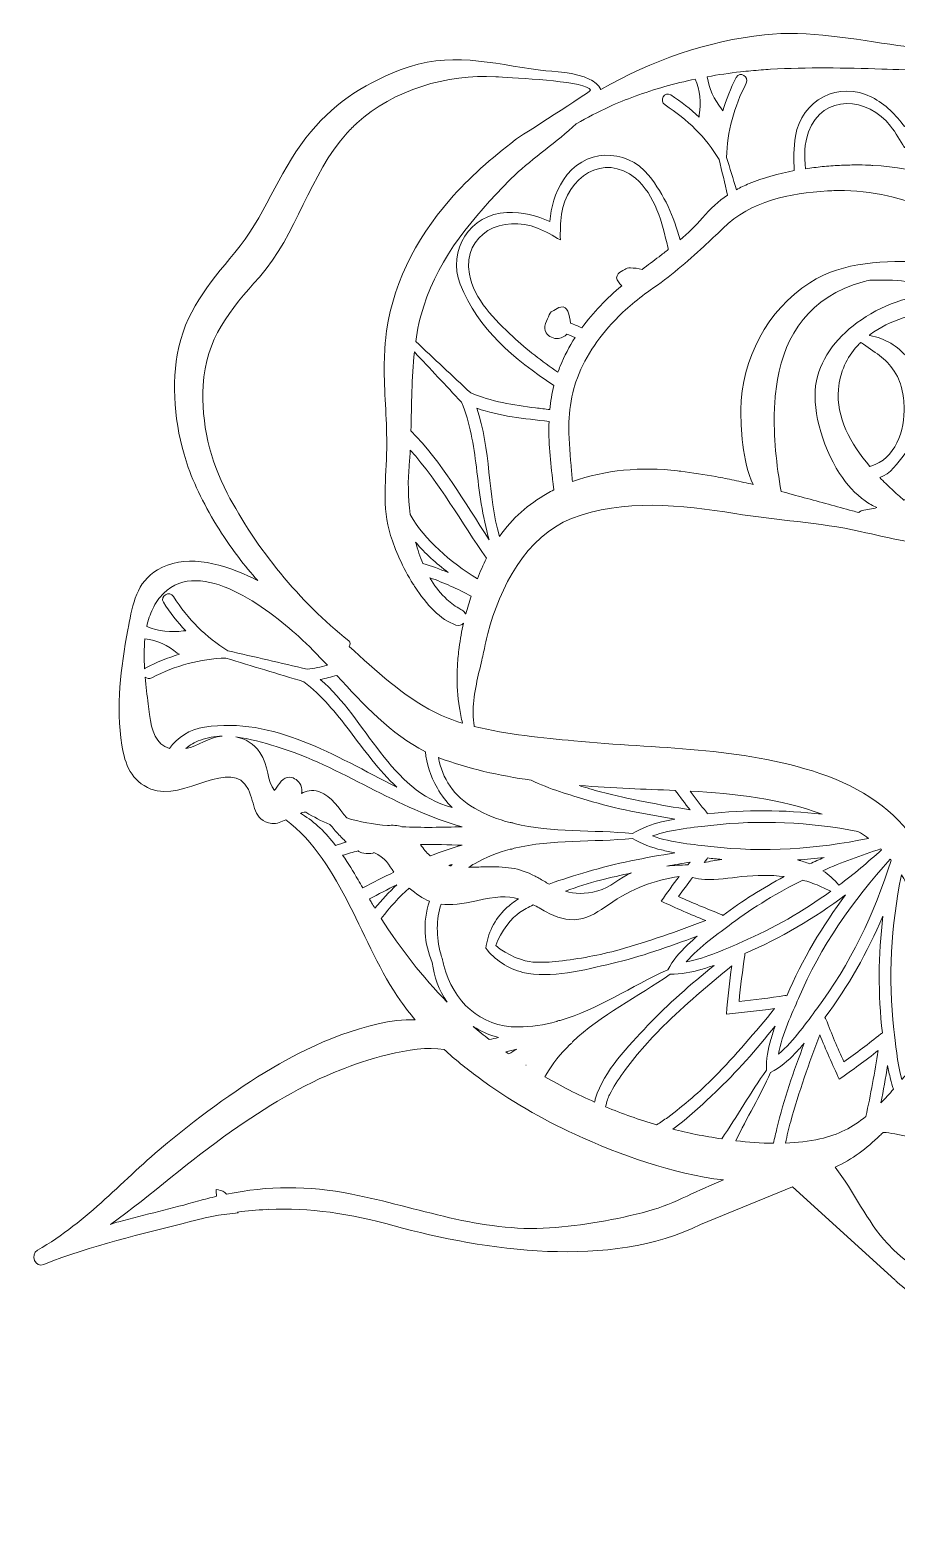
# Model space of a CAD drawing. Extents: x 28 to 2067, y -2033 to -35.
# Drawn here: x 448.2 to 629, y -356.1 to -43.2 of the extents above; entities that cross this region are included whole.
import ezdxf

# ---------------------------------------------------------------- set-up
doc = ezdxf.new("R2010")
doc.units = 0
doc.header["$MEASUREMENT"] = 0
doc.layers.add('Layer 1', color=7, linetype='Continuous', lineweight=0)

msp = doc.modelspace()

# ---------------------------------------------------------------- linework, layer by layer
at = {"layer": 'Layer 1'}
for points, knots in [([(451.05, -300.93), (461.11, -296.79), (471.37, -294.67), (481.86, -291.89), (483.78, -291.38), (485.67, -290.95), (487.53, -290.6), (487.53, -290.6), (491.61, -290.12), (491.61, -290.12), (491.58, -290.07), (491.55, -290.02), (491.51, -289.96), (493.54, -289.69), (495.53, -289.53), (497.51, -289.44), (497.51, -289.44), (497.88, -289.39), (497.88, -289.39), (497.88, -289.39), (497.93, -289.42), (497.93, -289.42), (506.56, -289.04), (514.97, -290.26), (524.18, -292.82), (543.03, -298.04), (569.33, -301.94), (588.16, -292.54), (588.16, -292.54), (607.34, -284.7), (607.34, -284.7), (607.34, -284.7), (628.69, -304.11), (628.69, -304.11), (628.69, -304.11), (628.69, -304.1), (628.69, -304.1), (628.86, -304.24), (629.02, -304.42), (629.19, -304.57), (630.64, -305.89), (632.19, -307.02), (633.79, -308.07), (639.6, -311.86), (646.32, -314.11), (652.83, -316.55), (666.52, -321.65), (674.1, -329.31), (683.81, -339.64), (687.54, -343.62), (691, -347.73), (694.51, -351.85), (695.63, -353.16), (697.51, -356.12), (699.74, -356.03), (705.22, -355.81), (703.72, -345.76), (701.99, -338.11), (701.14, -334.35), (700.22, -331.17), (700.04, -329.98), (698.35, -319.35), (697.59, -309.67), (693.19, -299.64), (692.41, -297.83), (691.55, -296.11), (690.62, -294.42), (699.55, -298.25), (711.09, -297.32), (721.69, -297.46), (732.95, -297.58), (744.84, -298.09), (755.59, -301.66), (759.5, -302.97), (773.77, -310.87), (777.88, -307.34), (782.93, -302.96), (774.56, -291.81), (768.8, -285.53), (767.04, -283.61), (765.52, -282.15), (764.71, -281.45), (757.31, -275.19), (748.59, -270.18), (740.32, -265.16), (734.23, -261.44), (727.53, -256.42), (720.56, -253.57), (723.21, -250.16), (725.55, -246.49), (727.38, -242.46), (730.08, -236.6), (732.33, -230.19), (733.56, -223.87), (734.63, -218.34), (734.03, -212.3), (735.28, -206.84), (735.45, -206.04), (735.68, -205.28), (735.94, -204.54), (738.86, -203.44), (741.72, -202.21), (744.26, -200.34), (748.45, -197.25), (750.49, -192.86), (753.38, -188.66), (758.01, -181.87), (763.86, -176.01), (770.17, -170.79), (770.51, -170.51), (770.84, -170.25), (771.18, -170), (776.26, -166.19), (782.54, -164.3), (787.26, -160.13), (796.78, -151.7), (785.63, -144.69), (781.35, -137.45), (778.03, -131.8), (777.94, -124.77), (774.1, -119.38), (771.19, -115.28), (766.73, -112.94), (762.4, -110.65), (755.88, -107.21), (748.92, -103.82), (743.63, -98.55), (739.79, -94.73), (737.52, -89.54), (733.24, -86.13), (725.05, -79.6), (719.25, -84.23), (712.68, -89.94), (712.25, -89.62), (711.85, -89.3), (711.5, -88.99), (707.29, -85.22), (707.35, -82.29), (705.4, -77.79), (703.01, -72.26), (699.26, -69.95), (694.59, -66.64), (693.94, -66.19), (693.34, -65.68), (692.82, -65.15), (687.71, -59.99), (687.72, -51.89), (680.22, -48.39), (672.5, -44.77), (656.46, -46.47), (648.34, -52.73), (643.09, -47.96), (636.03, -47.4), (629.36, -46.47), (620.33, -45.19), (610.6, -43.25), (601.48, -44.25), (589.59, -45.54), (577.89, -49.61), (567.35, -55.65), (566.82, -54.74), (566.01, -54.05), (565.02, -53.55), (562.06, -52.01), (557.53, -52), (554.72, -51.63), (544.38, -50.26), (535.67, -47.55), (525.44, -51.59), (517.25, -54.82), (511.19, -58.82), (505.78, -65.78), (499.9, -73.28), (497.1, -82.4), (490.96, -89.71), (485.33, -96.42), (480.49, -102.11), (478.92, -111.05), (477.61, -118.57), (478.65, -127.34), (481.22, -134.54), (482.82, -139.02), (485.24, -143.72), (488.19, -148.29), (490.41, -151.71), (492.94, -155.06), (495.71, -158.17), (495.07, -157.85), (494.45, -157.53), (493.81, -157.24), (487.29, -154.22), (480.26, -152.69), (474.8, -155.93), (470.38, -158.56), (469.67, -162.95), (468.74, -167.8), (468.69, -168), (468.66, -168.23), (468.61, -168.43), (467.12, -176.5), (466.04, -184.26), (467.37, -192.5), (467.99, -196.58), (469.36, -199.99), (473.44, -201.68), (480.25, -204.48), (490.29, -194.69), (493.78, -201.78), (495.24, -204.77), (494.6, -208.28), (498.68, -208.85), (499.76, -209), (500.66, -208.51), (501.56, -208.07), (513.49, -217.16), (517.19, -234.09), (525.55, -245.91), (526.48, -247.22), (527.5, -248.53), (528.59, -249.81), (518.64, -249.67), (506.61, -255.37), (500.28, -259.01), (492.07, -263.73), (484.19, -269.5), (476.88, -275.51), (467.64, -283.1), (460.32, -291.89), (449.77, -297.92), (448.18, -298.83), (449.27, -301.68), (451.05, -300.93)], [0, 0, 0, 0, 1, 1, 1, 2, 2, 2, 3, 3, 3, 4, 4, 4, 5, 5, 5, 6, 6, 6, 7, 7, 7, 8, 8, 8, 9, 9, 9, 10, 10, 10, 11, 11, 11, 12, 12, 12, 13, 13, 13, 14, 14, 14, 15, 15, 15, 16, 16, 16, 17, 17, 17, 18, 18, 18, 19, 19, 19, 20, 20, 20, 21, 21, 21, 22, 22, 22, 23, 23, 23, 24, 24, 24, 25, 25, 25, 26, 26, 26, 27, 27, 27, 28, 28, 28, 29, 29, 29, 30, 30, 30, 31, 31, 31, 32, 32, 32, 33, 33, 33, 34, 34, 34, 35, 35, 35, 36, 36, 36, 37, 37, 37, 38, 38, 38, 39, 39, 39, 40, 40, 40, 41, 41, 41, 42, 42, 42, 43, 43, 43, 44, 44, 44, 45, 45, 45, 46, 46, 46, 47, 47, 47, 48, 48, 48, 49, 49, 49, 50, 50, 50, 51, 51, 51, 52, 52, 52, 53, 53, 53, 54, 54, 54, 55, 55, 55, 56, 56, 56, 57, 57, 57, 58, 58, 58, 59, 59, 59, 60, 60, 60, 61, 61, 61, 62, 62, 62, 63, 63, 63, 64, 64, 64, 65, 65, 65, 66, 66, 66, 67, 67, 67, 68, 68, 68, 69, 69, 69, 70, 70, 70, 71, 71, 71, 72, 72, 72, 73, 73, 73, 74, 74, 74, 75, 75, 75, 76, 76, 76, 77, 77, 77, 77]), ([(489.36, -139.93), (485.71, -132.93), (483.91, -125.38), (484.33, -117.43), (484.84, -107.67), (489.97, -101.7), (496.06, -94.81), (503.93, -85.9), (506.49, -73.43), (514.42, -64.7), (515.05, -64.01), (515.69, -63.36), (516.39, -62.72), (524.04, -55.68), (535.25, -52.44), (545.42, -53), (547.87, -53.16), (560.82, -53.72), (564.31, -55.15), (564.81, -55.33), (565.1, -55.56), (565.16, -55.81), (565.16, -56.2), (550.3, -65.52), (549.44, -66.2), (544.58, -69.96), (539.84, -74.06), (535.81, -78.69), (528.58, -86.97), (523.45, -97.09), (522.37, -108.13), (522.31, -108.69), (522.28, -109.27), (522.25, -109.85), (522.16, -111.32), (522.11, -112.79), (522.12, -114.26), (522.17, -119.71), (522.73, -125.18), (522.64, -130.63), (522.55, -136.72), (521.55, -142.85), (523.45, -148.77), (524.33, -151.61), (526.01, -155.46), (528.18, -158.94), (528.31, -159.14), (528.43, -159.32), (528.55, -159.52), (530.91, -163.16), (533.86, -166.34), (537.09, -167.45), (537.74, -167.67), (538.29, -167.45), (538.69, -167.03), (538.29, -168.7), (537.99, -170.42), (537.76, -172.13), (537.59, -173.36), (537.49, -174.58), (537.41, -175.81), (537.38, -176.37), (537.35, -176.95), (537.33, -177.52), (537.27, -179.95), (537.44, -182.36), (537.82, -184.69), (537.99, -185.78), (538.2, -186.88), (538.49, -187.94), (536.43, -187.3), (534.46, -186.56), (532.67, -185.66), (526.02, -182.25), (520.4, -176.97), (514.77, -171.91), (515.08, -171.58), (515.17, -171.08), (514.71, -170.71), (504.51, -162.7), (495.33, -151.41), (489.36, -139.93)], [0, 0, 0, 0, 1, 1, 1, 2, 2, 2, 3, 3, 3, 4, 4, 4, 5, 5, 5, 6, 6, 6, 7, 7, 7, 8, 8, 8, 9, 9, 9, 10, 10, 10, 11, 11, 11, 12, 12, 12, 13, 13, 13, 14, 14, 14, 15, 15, 15, 16, 16, 16, 17, 17, 17, 18, 18, 18, 19, 19, 19, 20, 20, 20, 21, 21, 21, 22, 22, 22, 23, 23, 23, 24, 24, 24, 25, 25, 25, 26, 26, 26, 27, 27, 27, 27]), ([(596.52, -51.98), (597.95, -51.83), (599.38, -51.69), (600.81, -51.59), (601.47, -51.54), (602.12, -51.48), (602.78, -51.44), (610.36, -51.01), (618.43, -51.15), (625.96, -51.41), (631.92, -51.6), (640.68, -51.48), (645.13, -56.09), (645.09, -56.15), (645.05, -56.2), (645.01, -56.25), (642.61, -55.72), (639.99, -55.98), (637.52, -57.27), (634.58, -58.8), (632.45, -60.95), (630.71, -63.41), (628.96, -60.95), (626.83, -58.8), (623.89, -57.27), (617.09, -53.72), (609.12, -57.89), (607.98, -65.4), (607.61, -67.85), (607.54, -70.25), (607.71, -72.61), (604.41, -73.24), (601.2, -74.12), (598.27, -75.31), (597.32, -75.69), (596.46, -76.12), (595.63, -76.58), (594.95, -74.33), (594.27, -72.09), (593.59, -69.85), (593.72, -64.48), (595.15, -59.29), (597.69, -54.36), (598.4, -52.98), (596.32, -51.76), (595.6, -53.14), (594.44, -55.4), (593.5, -57.75), (592.77, -60.14), (592.73, -59.98), (592.65, -59.83), (592.53, -59.69), (590.98, -57.8), (589.88, -55.44), (589.55, -53.01), (591.85, -52.59), (594.17, -52.24), (596.52, -51.98)], [0, 0, 0, 0, 1, 1, 1, 2, 2, 2, 3, 3, 3, 4, 4, 4, 5, 5, 5, 6, 6, 6, 7, 7, 7, 8, 8, 8, 9, 9, 9, 10, 10, 10, 11, 11, 11, 12, 12, 12, 13, 13, 13, 14, 14, 14, 15, 15, 15, 16, 16, 16, 17, 17, 17, 18, 18, 18, 19, 19, 19, 19]), ([(569.09, -59.26), (570.85, -58.47), (572.65, -57.75), (574.48, -57.08), (578.54, -55.58), (582.74, -54.4), (587.05, -53.5), (588.04, -55.8), (588.29, -58.47), (587.88, -60.94), (587.84, -61.12), (587.85, -61.29), (587.89, -61.45), (586.07, -59.74), (584.08, -58.18), (581.94, -56.8), (580.63, -55.96), (579.44, -58.06), (580.75, -58.9), (585.41, -61.9), (589.24, -65.68), (592.04, -70.26), (592.62, -72.75), (593.2, -75.23), (593.78, -77.72), (591.9, -79), (590.25, -80.53), (588.59, -82.45), (587.11, -84.15), (585.52, -85.65), (583.87, -87.06), (582.61, -82.24), (580.62, -77.69), (577.35, -73.61), (572.61, -67.67), (563.62, -68.04), (559.51, -74.52), (557.73, -77.31), (556.95, -80.24), (556.67, -83.23), (556.67, -83.23), (556.67, -83.23), (556.67, -83.23), (553.94, -81.98), (551.01, -81.19), (547.71, -81.33), (540.04, -81.66), (535.22, -89.26), (537.99, -96.33), (541.68, -105.74), (549.22, -111.92), (557.55, -117.48), (557.13, -119.14), (556.86, -120.81), (556.69, -122.49), (555.7, -122.36), (554.7, -122.24), (553.72, -122.12), (549.13, -121.56), (544.41, -120.78), (540.17, -119.01), (536.34, -115.43), (532.51, -111.84), (528.69, -108.25), (529.05, -105.75), (529.58, -103.28), (530.36, -100.87), (533.76, -90.41), (540.7, -82.31), (548.29, -74.61), (548.64, -74.24), (549.01, -73.89), (549.39, -73.54), (553.18, -69.98), (558.16, -66.6), (562.22, -62.82), (564.48, -61.53), (566.76, -60.34), (569.09, -59.26)], [0, 0, 0, 0, 1, 1, 1, 2, 2, 2, 3, 3, 3, 4, 4, 4, 5, 5, 5, 6, 6, 6, 7, 7, 7, 8, 8, 8, 9, 9, 9, 10, 10, 10, 11, 11, 11, 12, 12, 12, 13, 13, 13, 14, 14, 14, 15, 15, 15, 16, 16, 16, 17, 17, 17, 18, 18, 18, 19, 19, 19, 20, 20, 20, 21, 21, 21, 22, 22, 22, 23, 23, 23, 24, 24, 24, 25, 25, 25, 26, 26, 26, 26]), ([(647.55, -66.23), (648.87, -67.51), (650.2, -68.71), (651.52, -69.88), (651.43, -73.31), (650.44, -76.83), (649.5, -79.95), (642.13, -74.94), (633.37, -71.98), (624.12, -71.52), (623.82, -71.5), (623.51, -71.45), (623.21, -71.45), (622.34, -71.42), (621.44, -71.41), (620.56, -71.42), (619.43, -71.42), (618.31, -71.45), (617.16, -71.5), (615.96, -71.56), (614.76, -71.65), (613.56, -71.77), (612.4, -71.89), (611.24, -72.04), (610.08, -72.21), (609.74, -69.58), (609.79, -66.95), (610.69, -64.53), (613.68, -56.44), (623.08, -57.2), (627.81, -63.31), (628.91, -64.74), (629.85, -66.27), (630.71, -67.84), (631.56, -66.27), (632.5, -64.74), (633.61, -63.31), (636.23, -59.93), (640.28, -58.19), (643.88, -58.69), (643.17, -61.69), (645.15, -63.89), (647.55, -66.23)], [0, 0, 0, 0, 1, 1, 1, 2, 2, 2, 3, 3, 3, 4, 4, 4, 5, 5, 5, 6, 6, 6, 7, 7, 7, 8, 8, 8, 9, 9, 9, 10, 10, 10, 11, 11, 11, 12, 12, 12, 13, 13, 13, 14, 14, 14, 14]), ([(559.14, -81.71), (560.18, -74.05), (567.94, -68.69), (574.58, -74.21), (578.67, -77.61), (580.17, -83.62), (581.32, -88.56), (581.36, -88.73), (581.39, -88.9), (581.42, -89.06), (580.78, -89.57), (580.14, -90.06), (579.49, -90.56), (578.32, -91.44), (577.14, -92.33), (575.94, -93.23), (575.16, -92.98), (574.21, -92.97), (573.55, -92.87), (573.04, -92.8), (572.61, -92.96), (572.35, -93.27), (571.81, -93.46), (571.32, -93.75), (570.98, -94.13), (570.5, -94.65), (570.55, -95.32), (570.99, -95.84), (571.21, -96.11), (571.45, -96.37), (571.7, -96.62), (568.59, -99.27), (565.73, -102.17), (563.34, -105.43), (562.58, -105.06), (561.8, -104.72), (560.99, -104.42), (560.97, -103.57), (560.72, -102.73), (560.43, -101.94), (560.2, -101.3), (559.65, -100.92), (558.96, -101.07), (558.45, -101.18), (557.96, -101.46), (557.52, -101.83), (557.12, -101.9), (556.76, -102.19), (556.58, -102.67), (556.17, -103.71), (555.13, -105.33), (555.9, -106.43), (556.49, -107.28), (557.49, -107.75), (558.53, -107.62), (559.25, -107.54), (559.83, -107.21), (560.25, -106.72), (560.83, -106.94), (561.4, -107.19), (561.95, -107.45), (560.76, -109.31), (559.71, -111.29), (558.86, -113.41), (558.69, -113.83), (558.53, -114.26), (558.38, -114.68), (555.09, -112.41), (551.9, -109.99), (548.96, -107.24), (545.26, -103.77), (540.8, -99.48), (539.9, -94.23), (538.44, -85.72), (546.97, -81.68), (554.12, -84.61), (555.79, -85.3), (557.37, -86.15), (558.89, -87.08), (558.89, -87.08), (558.89, -87.08), (558.89, -87.08), (558.85, -85.29), (558.9, -83.5), (559.14, -81.71)], [0, 0, 0, 0, 1, 1, 1, 2, 2, 2, 3, 3, 3, 4, 4, 4, 5, 5, 5, 6, 6, 6, 7, 7, 7, 8, 8, 8, 9, 9, 9, 10, 10, 10, 11, 11, 11, 12, 12, 12, 13, 13, 13, 14, 14, 14, 15, 15, 15, 16, 16, 16, 17, 17, 17, 18, 18, 18, 19, 19, 19, 20, 20, 20, 21, 21, 21, 22, 22, 22, 23, 23, 23, 24, 24, 24, 25, 25, 25, 26, 26, 26, 27, 27, 27, 28, 28, 28, 28]), ([(654.02, -94.49), (650, -92.78), (645.56, -91.9), (641.35, -91.84), (640.32, -91.82), (639.27, -91.81), (638.2, -91.76), (637.15, -91.73), (636.09, -91.7), (635.02, -91.67), (626.68, -91.41), (618.03, -91.44), (610.95, -96.01), (601.99, -101.81), (596.72, -111.92), (596.57, -122.54), (596.52, -125.83), (596.86, -133.43), (599.14, -138.12), (597.82, -137.81), (596.49, -137.51), (595.15, -137.23), (593.89, -136.96), (592.62, -136.7), (591.36, -136.47), (588.92, -136.02), (586.47, -135.65), (584.01, -135.35), (583.79, -135.32), (583.58, -135.29), (583.37, -135.27), (575.82, -134.4), (568.18, -135.04), (561.42, -137.52), (561.33, -136.4), (561.23, -135.29), (561.13, -134.16), (560.87, -131.15), (560.59, -128.13), (560.67, -125.1), (560.75, -122.77), (561.05, -120.43), (561.71, -118.08), (561.75, -117.93), (561.77, -117.76), (561.83, -117.61), (563.27, -112.77), (566.11, -108.37), (569.58, -104.58), (572.01, -101.92), (574.77, -99.56), (577.6, -97.58), (581.8, -94.64), (585.32, -91.7), (588.83, -88.44), (590.14, -87.23), (591.45, -85.98), (592.81, -84.65), (598.68, -78.88), (606.69, -77.38), (614.68, -76.84), (615.85, -76.77), (617.03, -76.75), (618.18, -76.77), (632.13, -76.97), (644.93, -83.98), (654.02, -94.49)], [0, 0, 0, 0, 1, 1, 1, 2, 2, 2, 3, 3, 3, 4, 4, 4, 5, 5, 5, 6, 6, 6, 7, 7, 7, 8, 8, 8, 9, 9, 9, 10, 10, 10, 11, 11, 11, 12, 12, 12, 13, 13, 13, 14, 14, 14, 15, 15, 15, 16, 16, 16, 17, 17, 17, 18, 18, 18, 19, 19, 19, 20, 20, 20, 21, 21, 21, 22, 22, 22, 22]), ([(617.18, -135.83), (618.69, -138.13), (620.47, -140.11), (622.48, -141.53), (623.27, -142.09), (624.11, -142.58), (624.97, -142.94), (623.95, -143.16), (622.9, -143.38), (621.85, -143.57), (621.58, -143.63), (621.35, -143.78), (621.2, -143.98), (620.76, -143.86), (620.32, -143.74), (619.86, -143.61), (616.51, -142.7), (613.15, -141.77), (609.78, -140.86), (608.18, -140.43), (606.57, -139.99), (604.97, -139.56), (604.01, -134.1), (603.34, -128.12), (603.57, -122.35), (603.6, -121.62), (603.65, -120.9), (603.71, -120.18), (603.81, -118.84), (603.98, -117.51), (604.22, -116.2), (605.87, -106.91), (610.79, -98.96), (622.08, -95.81), (622.52, -95.68), (623.01, -95.58), (623.47, -95.49), (628.64, -95.39), (633.51, -95.33), (638.22, -98.06), (638.46, -98.2), (638.69, -98.37), (638.93, -98.52), (633.23, -98.16), (626.85, -100.2), (621.72, -103.71), (617.01, -106.94), (613.37, -111.42), (612.34, -116.49), (611.27, -121.69), (613.25, -129.81), (617.18, -135.83)], [0, 0, 0, 0, 1, 1, 1, 2, 2, 2, 3, 3, 3, 4, 4, 4, 5, 5, 5, 6, 6, 6, 7, 7, 7, 8, 8, 8, 9, 9, 9, 10, 10, 10, 11, 11, 11, 12, 12, 12, 13, 13, 13, 14, 14, 14, 15, 15, 15, 16, 16, 16, 17, 17, 17, 17]), ([(630.68, -131.89), (631.57, -130.75), (632.33, -129.53), (632.95, -128.24), (634.21, -125.65), (634.9, -122.8), (634.61, -119.85), (634.29, -116.58), (633.12, -113.78), (631.29, -111.58), (629.34, -109.24), (626.65, -107.62), (623.47, -106.99), (623.42, -106.97), (623.38, -106.96), (623.35, -106.96), (623.41, -106.89), (623.5, -106.85), (623.57, -106.79), (625.61, -105.31), (627.97, -104.17), (630.47, -103.33), (634.28, -102.04), (638.39, -101.41), (642.12, -101.29), (646.29, -106.15), (646.9, -113.15), (646.94, -119.54), (647, -128.31), (643.73, -133.89), (638.45, -137.55), (636.19, -139.12), (633.58, -140.36), (630.68, -141.33), (630.65, -141.35), (630.64, -141.36), (630.61, -141.36), (629.77, -140.65), (628.9, -139.88), (628.05, -139.09), (627.21, -138.32), (626.37, -137.51), (625.57, -136.66), (627.71, -135.97), (629.34, -133.6), (630.68, -131.89)], [0, 0, 0, 0, 1, 1, 1, 2, 2, 2, 3, 3, 3, 4, 4, 4, 5, 5, 5, 6, 6, 6, 7, 7, 7, 8, 8, 8, 9, 9, 9, 10, 10, 10, 11, 11, 11, 12, 12, 12, 13, 13, 13, 14, 14, 14, 15, 15, 15, 15]), ([(623.71, -134.27), (623.62, -134.28), (623.56, -134.31), (623.5, -134.36), (619.46, -129.61), (616.4, -124.02), (616.91, -118.28), (617.24, -114.54), (618.7, -111.58), (620.85, -109.21), (621.08, -108.97), (621.31, -108.71), (621.53, -108.48), (621.76, -108.6), (622.05, -108.75), (622.46, -109.03), (622.52, -109.07), (622.57, -109.09), (622.63, -109.15), (625.45, -111.16), (627.56, -112.31), (629.24, -115.59), (629.56, -116.23), (629.82, -116.93), (630.03, -117.67), (630.38, -118.91), (630.59, -120.28), (630.64, -121.68), (630.82, -126.96), (628.76, -132.8), (623.71, -134.27)], [0, 0, 0, 0, 1, 1, 1, 2, 2, 2, 3, 3, 3, 4, 4, 4, 5, 5, 5, 6, 6, 6, 7, 7, 7, 8, 8, 8, 9, 9, 9, 10, 10, 10, 10]), ([(544.03, -149.64), (538.83, -141.73), (534.1, -133.33), (527.71, -126.94), (527.86, -121.44), (527.81, -115.87), (528.41, -110.43), (531.69, -113.93), (534.97, -117.43), (538.25, -120.93), (540.02, -125.17), (540.8, -129.89), (541.36, -134.48), (541.98, -139.56), (542.58, -144.81), (544.03, -149.64)], [0, 0, 0, 0, 1, 1, 1, 2, 2, 2, 3, 3, 3, 4, 4, 4, 5, 5, 5, 5]), ([(561.2, -145.24), (572.04, -141.03), (584.16, -142.35), (595.3, -144.18), (604.01, -145.61), (612.86, -145.97), (621.5, -147.92), (627.67, -149.32), (633.58, -150.65), (639.38, -151.38), (648.89, -152.59), (658.18, -152.18), (668.09, -147.75), (676.49, -144.01), (685.68, -136.6), (688.17, -127.51), (689.44, -125.47), (689.98, -122.85), (690.16, -120.47), (690.19, -120.05), (690.22, -119.61), (690.24, -119.19), (690.27, -118.08), (690.19, -116.94), (690.08, -115.83), (691.85, -119), (693.19, -122.33), (693.84, -125.94), (694.24, -128.13), (694.38, -130.43), (694.21, -132.85), (694.12, -134.28), (694.04, -135.77), (693.97, -137.28), (693.81, -140.28), (693.69, -143.42), (693.52, -146.58), (693.37, -149.44), (693.17, -152.34), (692.87, -155.17), (692.41, -159.6), (691.68, -163.89), (690.46, -167.74), (686.98, -178.86), (674.46, -185.25), (664.49, -189.66), (652.94, -194.79), (639.25, -201.51), (634.79, -213.67), (634.69, -213.99), (634.55, -214.3), (634.44, -214.62), (634.06, -213.99), (633.65, -213.4), (633.24, -212.8), (628.67, -206.15), (622.02, -201.45), (613.08, -198.42), (596.29, -192.74), (579.11, -193.33), (561.68, -191.61), (555.39, -190.99), (547.75, -190.35), (540.93, -188.6), (540.9, -188.37), (540.85, -188.14), (540.83, -187.9), (540.73, -187.05), (540.64, -186.16), (540.67, -185.2), (540.73, -183.44), (541, -181.63), (541.35, -179.81), (541.69, -178.12), (542.1, -176.45), (542.49, -174.78), (542.75, -173.68), (543.01, -172.58), (543.22, -171.5), (543.38, -170.74), (543.56, -169.96), (543.76, -169.19), (546.18, -159.67), (551.83, -148.87), (561.2, -145.24)], [0, 0, 0, 0, 1, 1, 1, 2, 2, 2, 3, 3, 3, 4, 4, 4, 5, 5, 5, 6, 6, 6, 7, 7, 7, 8, 8, 8, 9, 9, 9, 10, 10, 10, 11, 11, 11, 12, 12, 12, 13, 13, 13, 14, 14, 14, 15, 15, 15, 16, 16, 16, 17, 17, 17, 18, 18, 18, 19, 19, 19, 20, 20, 20, 21, 21, 21, 22, 22, 22, 23, 23, 23, 24, 24, 24, 25, 25, 25, 26, 26, 26, 27, 27, 27, 28, 28, 28, 28]), ([(557.34, -137.66), (557.37, -137.92), (557.4, -138.18), (557.44, -138.44), (557.47, -138.7), (557.5, -138.95), (557.53, -139.21), (557.05, -139.46), (556.59, -139.73), (556.12, -140.01), (552.27, -142.19), (548.87, -145.13), (546.16, -148.94), (543.72, -140.5), (544.39, -130.53), (541.44, -122.2), (546.14, -123.86), (551.36, -124.37), (556.53, -124.94), (556.37, -129.16), (556.8, -133.41), (557.34, -137.66)], [0, 0, 0, 0, 1, 1, 1, 2, 2, 2, 3, 3, 3, 4, 4, 4, 5, 5, 5, 6, 6, 6, 7, 7, 7, 7]), ([(543.46, -153.5), (542.79, -154.88), (542.16, -156.32), (541.56, -157.82), (535.83, -154.15), (530.66, -149.86), (527.56, -144.39), (527.08, -140.69), (527.05, -137.13), (527.32, -134.28), (527.42, -133.17), (527.5, -132.05), (527.56, -130.92), (533.7, -137.84), (538.22, -145.98), (543.46, -153.5)], [0, 0, 0, 0, 1, 1, 1, 2, 2, 2, 3, 3, 3, 4, 4, 4, 5, 5, 5, 5]), ([(535.49, -156.49), (535.49, -156.49), (535.49, -156.49), (535.49, -156.49), (533.74, -155.76), (531.97, -155.12), (530.18, -154.61), (529.58, -153.18), (529.09, -151.69), (528.68, -150.16), (530.66, -152.48), (532.97, -154.58), (535.49, -156.49)], [0, 0, 0, 0, 1, 1, 1, 2, 2, 2, 3, 3, 3, 4, 4, 4, 4]), ([(473.79, -164.06), (474.38, -162.86), (475.13, -161.74), (476.09, -160.8), (483.82, -153.2), (497.81, -164), (504.31, -169.87), (506.34, -171.71), (508.3, -173.74), (510.25, -175.83), (508.87, -176.19), (507.47, -176.49), (506.07, -176.67), (500.55, -175.38), (495.02, -174.09), (489.5, -172.8), (484.92, -170.01), (481.14, -166.17), (478.14, -161.51), (477.3, -160.2), (475.2, -161.39), (476.04, -162.7), (477.42, -164.84), (478.98, -166.83), (480.68, -168.65), (480.53, -168.62), (480.36, -168.61), (480.18, -168.64), (477.64, -169.06), (474.91, -168.78), (472.56, -167.73), (472.84, -166.43), (473.25, -165.2), (473.79, -164.06)], [0, 0, 0, 0, 1, 1, 1, 2, 2, 2, 3, 3, 3, 4, 4, 4, 5, 5, 5, 6, 6, 6, 7, 7, 7, 8, 8, 8, 9, 9, 9, 10, 10, 10, 11, 11, 11, 11]), ([(540.26, -161.4), (539.86, -162.62), (539.49, -163.86), (539.15, -165.11), (539.13, -165.11), (539.11, -165.11), (539.09, -165.11), (538.97, -164.8), (538.74, -164.54), (538.38, -164.35), (538.29, -164.3), (538.2, -164.23), (538.11, -164.18), (537.04, -163.6), (536.07, -162.9), (535.19, -162.08), (533.97, -160.95), (532.89, -159.64), (531.99, -158.18), (531.87, -157.98), (531.76, -157.78), (531.65, -157.58), (534.56, -158.59), (537.44, -159.91), (540.26, -161.4)], [0, 0, 0, 0, 1, 1, 1, 2, 2, 2, 3, 3, 3, 4, 4, 4, 5, 5, 5, 6, 6, 6, 7, 7, 7, 8, 8, 8, 8]), ([(472.18, -170.31), (474.63, -170.62), (477.02, -171.72), (478.93, -173.3), (479.07, -173.41), (479.22, -173.49), (479.38, -173.54), (476.99, -174.26), (474.64, -175.2), (472.38, -176.37), (472.27, -176.42), (472.19, -176.49), (472.11, -176.55), (471.99, -174.47), (471.98, -172.35), (472.18, -170.31)], [0, 0, 0, 0, 1, 1, 1, 2, 2, 2, 3, 3, 3, 4, 4, 4, 5, 5, 5, 5]), ([(473.11, -186.1), (473, -185.39), (472.91, -184.66), (472.83, -183.92), (472.63, -182.18), (472.4, -180.27), (472.24, -178.29), (472.58, -178.59), (473.08, -178.72), (473.6, -178.45), (478.53, -175.91), (483.72, -174.48), (489.08, -174.35), (494.51, -176), (499.94, -177.64), (505.37, -179.29), (509.02, -182.08), (512.06, -185.77), (514.84, -189.47), (517.91, -193.55), (521.05, -197.8), (524.73, -201.26), (511.71, -194.72), (499.08, -186.56), (484.64, -188.74), (481.49, -189.22), (478.94, -190.9), (477.29, -193.19), (474.47, -192.41), (473.59, -189.47), (473.11, -186.1)], [0, 0, 0, 0, 1, 1, 1, 2, 2, 2, 3, 3, 3, 4, 4, 4, 5, 5, 5, 6, 6, 6, 7, 7, 7, 8, 8, 8, 9, 9, 9, 10, 10, 10, 10]), ([(533.21, -201.51), (534.08, -203.05), (535.12, -204.36), (536.28, -205.5), (523.36, -202.18), (518.49, -187.11), (508.76, -178.79), (508.76, -178.79), (508.76, -178.79), (508.76, -178.79), (509.92, -178.58), (511.07, -178.29), (512.22, -177.95), (517.83, -184.03), (523.53, -190.27), (530.71, -193.88), (530.95, -196.36), (531.73, -198.92), (533.21, -201.51)], [0, 0, 0, 0, 1, 1, 1, 2, 2, 2, 3, 3, 3, 4, 4, 4, 5, 5, 5, 6, 6, 6, 6]), ([(480.71, -193.22), (481.54, -192.51), (482.54, -191.9), (483.77, -191.45), (485.22, -190.91), (486.76, -190.68), (488.32, -190.65), (485.49, -190.85), (483.28, -192.72), (480.71, -193.22)], [0, 0, 0, 0, 1, 1, 1, 2, 2, 2, 3, 3, 3, 3]), ([(496.18, -194.03), (494.86, -192.16), (493.16, -191.18), (491.16, -190.8), (494.07, -191.15), (496.98, -192), (499.57, -192.79), (513.2, -196.93), (524.83, -205.9), (538.42, -209.54), (534.29, -209.67), (530.01, -209.76), (525.81, -209.53), (524.87, -209.2), (523.86, -209.19), (522.83, -209.3), (519.88, -209.01), (517.01, -208.52), (514.29, -207.71), (512.62, -205.78), (511.36, -203.16), (508.48, -202.21), (506.98, -201.7), (505.89, -202.14), (504.83, -202.58), (504.96, -202.04), (504.93, -201.46), (504.69, -200.89), (504.27, -199.92), (503.37, -199.29), (502.34, -199.2), (501, -199.08), (500.12, -200.79), (499.42, -201.67), (499.35, -201.76), (499.28, -201.86), (499.24, -201.96), (497.55, -200.16), (498.1, -196.73), (496.18, -194.03)], [0, 0, 0, 0, 1, 1, 1, 2, 2, 2, 3, 3, 3, 4, 4, 4, 5, 5, 5, 6, 6, 6, 7, 7, 7, 8, 8, 8, 9, 9, 9, 10, 10, 10, 11, 11, 11, 12, 12, 12, 13, 13, 13, 13]), ([(533.46, -195.11), (533.48, -195.11), (533.5, -195.13), (533.53, -195.14), (539.57, -197.43), (546.14, -198.88), (552.81, -199.83), (556.57, -201.68), (560.88, -202.89), (564.5, -203.99), (570.47, -205.8), (576.64, -206.94), (582.8, -207.95), (581.86, -208.14), (580.92, -208.34), (579.98, -208.55), (578.02, -209.01), (575.86, -209.8), (573.96, -210.96), (565.7, -210.13), (557.19, -210.82), (549.22, -208.9), (549.05, -208.79), (548.85, -208.7), (548.6, -208.69), (548.54, -208.69), (548.48, -208.69), (548.42, -208.68), (545.86, -208.01), (543.36, -207.06), (540.94, -205.67), (536.65, -203.2), (534.21, -199.41), (533.46, -195.11)], [0, 0, 0, 0, 1, 1, 1, 2, 2, 2, 3, 3, 3, 4, 4, 4, 5, 5, 5, 6, 6, 6, 7, 7, 7, 8, 8, 8, 9, 9, 9, 10, 10, 10, 11, 11, 11, 11]), ([(585.95, -206.02), (579.67, -204.98), (573.42, -203.84), (567.26, -202.25), (565.75, -201.86), (564.27, -201.41), (562.8, -200.93), (566.33, -201.22), (569.83, -201.42), (573.23, -201.57), (576.37, -201.71), (579.6, -201.81), (582.87, -201.96), (583.88, -203.32), (584.9, -204.68), (585.95, -206.02)], [0, 0, 0, 0, 1, 1, 1, 2, 2, 2, 3, 3, 3, 4, 4, 4, 5, 5, 5, 5]), ([(585.97, -202.11), (595.33, -202.63), (604.89, -203.67), (613.53, -206.93), (605.58, -206.01), (597.52, -205.93), (589.59, -206.88), (589.54, -206.76), (589.48, -206.64), (589.39, -206.52), (588.22, -205.07), (587.09, -203.6), (585.97, -202.11)], [0, 0, 0, 0, 1, 1, 1, 2, 2, 2, 3, 3, 3, 4, 4, 4, 4]), ([(505.03, -206.99), (504.89, -206.91), (504.75, -206.82), (504.62, -206.76), (504.95, -206.58), (505.25, -206.49), (505.79, -206.52), (507.37, -207.52), (509.04, -208.36), (510.78, -209.04), (511.38, -209.71), (511.95, -210.45), (512.67, -211.2), (513.36, -211.91), (513.81, -212.39), (514.21, -212.76), (513.45, -212.97), (512.7, -213.21), (511.96, -213.46), (509.93, -210.83), (507.64, -208.49), (505.03, -206.99)], [0, 0, 0, 0, 1, 1, 1, 2, 2, 2, 3, 3, 3, 4, 4, 4, 5, 5, 5, 6, 6, 6, 7, 7, 7, 7]), ([(590.3, -209.27), (600.52, -208.04), (610.89, -208.62), (621, -210.51), (621.17, -210.61), (621.35, -210.7), (621.52, -210.81), (622.11, -211.17), (622.67, -211.56), (623.22, -211.97), (612.42, -214.21), (601.28, -214.98), (590.3, -213.66), (587.06, -213.27), (582.15, -212.92), (578.11, -211.47), (578.11, -211.47), (578.11, -211.47), (578.11, -211.47), (582.15, -210.02), (587.06, -209.66), (590.3, -209.27)], [0, 0, 0, 0, 1, 1, 1, 2, 2, 2, 3, 3, 3, 4, 4, 4, 5, 5, 5, 6, 6, 6, 7, 7, 7, 7]), ([(579.98, -214.38), (580.92, -214.6), (581.86, -214.8), (582.8, -214.99), (576.64, -216), (570.47, -217.13), (564.5, -218.95), (562.04, -219.7), (559.26, -220.49), (556.54, -221.51), (555.85, -221.13), (555.14, -220.71), (554.38, -220.26), (554.14, -220.13), (553.9, -220), (553.65, -219.87), (550.26, -218.04), (547.26, -217.83), (543.21, -217.92), (541.98, -217.94), (540.84, -218), (539.75, -218.02), (540.13, -217.76), (540.52, -217.51), (540.94, -217.27), (543.36, -215.88), (545.86, -214.93), (548.42, -214.25), (548.48, -214.25), (548.54, -214.24), (548.6, -214.24), (548.85, -214.23), (549.05, -214.15), (549.22, -214.04), (557.19, -212.12), (565.7, -212.81), (573.96, -211.98), (575.86, -213.13), (578.02, -213.92), (579.98, -214.38)], [0, 0, 0, 0, 1, 1, 1, 2, 2, 2, 3, 3, 3, 4, 4, 4, 5, 5, 5, 6, 6, 6, 7, 7, 7, 8, 8, 8, 9, 9, 9, 10, 10, 10, 11, 11, 11, 12, 12, 12, 13, 13, 13, 13]), ([(516.67, -220.6), (515.68, -218.92), (514.61, -217.18), (513.44, -215.5), (514.51, -215.15), (515.59, -214.85), (516.71, -214.6), (516.86, -214.7), (517.03, -214.81), (517.21, -214.93), (517.63, -215.19), (520.27, -215.19), (519.98, -214.93), (522.43, -216.07), (523.03, -217.48), (524.15, -219.01), (521.97, -220.07), (519.81, -221.18), (517.65, -222.28), (517.33, -221.73), (517.01, -221.17), (516.67, -220.6)], [0, 0, 0, 0, 1, 1, 1, 2, 2, 2, 3, 3, 3, 4, 4, 4, 5, 5, 5, 6, 6, 6, 7, 7, 7, 7]), ([(531.76, -215.63), (531.72, -215.59), (531.68, -215.57), (531.64, -215.54), (530.89, -214.92), (530.29, -214.11), (529.71, -213.27), (532.63, -213.23), (535.56, -213.3), (538.42, -213.39), (536.15, -214), (533.94, -214.77), (531.76, -215.63)], [0, 0, 0, 0, 1, 1, 1, 2, 2, 2, 3, 3, 3, 4, 4, 4, 4]), ([(617.04, -221.74), (616.03, -220.52), (614.9, -219.52), (613.67, -218.72), (617.61, -216.97), (621.66, -215.47), (625.77, -214.18), (625.83, -214.24), (625.88, -214.29), (625.93, -214.34), (623.1, -216.95), (620.13, -219.42), (617.04, -221.74)], [0, 0, 0, 0, 1, 1, 1, 2, 2, 2, 3, 3, 3, 4, 4, 4, 4]), ([(536, -217.73), (535.87, -217.7), (535.74, -217.66), (535.61, -217.63), (535.83, -217.56), (536.05, -217.49), (536.28, -217.43), (536.18, -217.53), (536.09, -217.63), (536, -217.73)], [0, 0, 0, 0, 1, 1, 1, 2, 2, 2, 3, 3, 3, 3]), ([(585.5, -217.51), (584.05, -217.55), (582.57, -217.62), (581.11, -217.75), (582.72, -217.46), (584.33, -217.19), (585.95, -216.92), (585.8, -217.11), (585.65, -217.31), (585.5, -217.51)], [0, 0, 0, 0, 1, 1, 1, 2, 2, 2, 3, 3, 3, 3]), ([(588.9, -217.04), (589.06, -216.83), (589.22, -216.62), (589.39, -216.41), (589.48, -216.3), (589.54, -216.18), (589.59, -216.05), (590.58, -216.17), (591.57, -216.27), (592.56, -216.36), (591.31, -216.54), (590.08, -216.76), (588.9, -217.04)], [0, 0, 0, 0, 1, 1, 1, 2, 2, 2, 3, 3, 3, 4, 4, 4, 4]), ([(608.6, -245.37), (613.19, -234.63), (619.87, -224.9), (627.75, -216.33), (627.82, -216.41), (627.87, -216.49), (627.94, -216.57), (624.45, -227.64), (619.38, -238.25), (612.4, -247.56), (610.45, -250.17), (607.69, -254.24), (604.41, -257.02), (605.17, -252.79), (607.32, -248.37), (608.6, -245.37)], [0, 0, 0, 0, 1, 1, 1, 2, 2, 2, 3, 3, 3, 4, 4, 4, 5, 5, 5, 5]), ([(610.94, -217.3), (610.12, -216.97), (609.28, -216.69), (608.41, -216.48), (610.25, -216.35), (612.1, -216.18), (613.93, -215.96), (613.93, -215.96), (613.93, -215.96), (613.93, -215.96), (612.93, -216.39), (611.93, -216.84), (610.94, -217.3)], [0, 0, 0, 0, 1, 1, 1, 2, 2, 2, 3, 3, 3, 4, 4, 4, 4]), ([(519.48, -225.41), (519.33, -225.15), (519.17, -224.88), (519.02, -224.62), (520.92, -223.63), (522.82, -222.63), (524.73, -221.67), (523.12, -223.18), (521.63, -224.84), (520.19, -226.57), (519.95, -226.19), (519.71, -225.8), (519.48, -225.41)], [0, 0, 0, 0, 1, 1, 1, 2, 2, 2, 3, 3, 3, 4, 4, 4, 4]), ([(553.21, -225.83), (554.03, -226.23), (554.91, -226.71), (555.91, -227.27), (558.08, -228.48), (560.18, -229.23), (562.71, -228.85), (565.12, -228.5), (566.97, -227.13), (568.92, -225.82), (573.94, -222.37), (578.41, -220.75), (583.67, -219.92), (582.4, -221.62), (581.15, -223.33), (579.93, -225.07), (582.99, -226.5), (586.08, -227.85), (589.22, -229.13), (583.26, -231.36), (577.29, -233.5), (571.15, -235.21), (567.02, -236.36), (562.8, -237.12), (558.55, -237.62), (556.75, -237.84), (554.96, -237.84), (553.15, -237.78), (551.39, -237.72), (547.73, -236.38), (545.39, -234.33), (546.39, -231.38), (548.89, -228.39), (550.38, -227.46), (551.31, -226.88), (552.25, -226.33), (553.21, -225.83)], [0, 0, 0, 0, 1, 1, 1, 2, 2, 2, 3, 3, 3, 4, 4, 4, 5, 5, 5, 6, 6, 6, 7, 7, 7, 8, 8, 8, 9, 9, 9, 10, 10, 10, 11, 11, 11, 12, 12, 12, 12]), ([(573.77, -219.18), (571.3, -220.11), (569.22, -222.3), (566.7, -222.94), (563.93, -223.64), (561.85, -223.56), (559.94, -222.99), (562.34, -222.11), (564.77, -221.32), (567.26, -220.68), (569.42, -220.13), (571.59, -219.64), (573.77, -219.18)], [0, 0, 0, 0, 1, 1, 1, 2, 2, 2, 3, 3, 3, 4, 4, 4, 4]), ([(586.45, -220.17), (587.3, -220.37), (588.15, -220.48), (589.02, -220.52), (591.56, -220.64), (594.18, -220.23), (596.73, -219.96), (599.85, -219.63), (602.78, -219.59), (605.63, -219.94), (601.15, -222.32), (596.85, -225.03), (592.79, -228.06), (592.69, -227.98), (592.59, -227.9), (592.45, -227.84), (589.44, -226.67), (586.47, -225.43), (583.54, -224.11), (583.54, -224.11), (583.54, -224.11), (583.54, -224.11), (584.49, -222.78), (585.46, -221.47), (586.45, -220.17)], [0, 0, 0, 0, 1, 1, 1, 2, 2, 2, 3, 3, 3, 4, 4, 4, 5, 5, 5, 6, 6, 6, 7, 7, 7, 8, 8, 8, 8]), ([(594.61, -229.77), (599.27, -226.28), (604.26, -223.27), (609.47, -220.69), (610.61, -221), (611.75, -221.38), (612.89, -221.86), (613.69, -222.2), (614.5, -222.59), (615.31, -223.02), (609.54, -227.18), (603.36, -230.77), (596.81, -233.57), (593.81, -234.86), (589.38, -237), (585.15, -237.77), (585.15, -237.77), (585.15, -237.77), (585.15, -237.77), (587.93, -234.49), (592, -231.73), (594.61, -229.77)], [0, 0, 0, 0, 1, 1, 1, 2, 2, 2, 3, 3, 3, 4, 4, 4, 5, 5, 5, 6, 6, 6, 7, 7, 7, 7]), ([(628.51, -251.88), (627.22, -241.1), (627.93, -230.17), (630.08, -219.55), (630.76, -220.63), (631.38, -221.76), (631.96, -222.93), (633.6, -232.48), (634.06, -242.24), (632.9, -251.88), (632.62, -254.22), (632.35, -257.43), (631.68, -260.57), (631.17, -261.15), (630.67, -261.74), (630.16, -262.33), (629.16, -258.68), (628.85, -254.66), (628.51, -251.88)], [0, 0, 0, 0, 1, 1, 1, 2, 2, 2, 3, 3, 3, 4, 4, 4, 5, 5, 5, 6, 6, 6, 6]), ([(521.5, -228.69), (523.32, -226.37), (525.21, -224.18), (527.33, -222.33), (528.79, -223.6), (530.15, -224.5), (531.57, -225.06), (530.06, -229.56), (530.48, -233.9), (532.15, -237.87), (532.53, -240.84), (533.51, -243.65), (535.26, -246.14), (530.07, -240.88), (525.54, -235.04), (521.5, -228.69)], [0, 0, 0, 0, 1, 1, 1, 2, 2, 2, 3, 3, 3, 4, 4, 4, 5, 5, 5, 5]), ([(534, -225.68), (536.07, -225.96), (538.41, -225.7), (541.41, -225), (545.4, -224.05), (547.76, -223.92), (550.14, -224.59), (549.18, -225.21), (548.29, -225.89), (547.49, -226.64), (545.21, -228.8), (543.67, -231.91), (543.33, -234.88), (543.33, -234.88), (543.31, -234.89), (543.31, -234.89), (545.1, -237.28), (548, -239.21), (551.05, -239.93), (556.84, -241.32), (564, -239.4), (569.63, -238.09), (575.71, -236.68), (581.62, -234.58), (587.46, -232.37), (586.74, -233.01), (586.02, -233.65), (585.32, -234.31), (583.85, -235.68), (582.38, -237.45), (581.3, -239.4), (573.74, -242.81), (566.71, -247.66), (558.85, -249.99), (558.65, -249.97), (558.44, -250), (558.22, -250.12), (558.16, -250.15), (558.11, -250.17), (558.06, -250.2), (555.5, -250.89), (552.85, -251.32), (550.06, -251.33), (542.09, -251.34), (536.54, -245.96), (534.58, -238.52), (534.47, -238.11), (534.38, -237.71), (534.31, -237.3), (534.17, -236.91), (534.04, -236.51), (533.93, -236.1), (532.95, -232.5), (532.95, -228.89), (534, -225.68)], [0, 0, 0, 0, 1, 1, 1, 2, 2, 2, 3, 3, 3, 4, 4, 4, 5, 5, 5, 6, 6, 6, 7, 7, 7, 8, 8, 8, 9, 9, 9, 10, 10, 10, 11, 11, 11, 12, 12, 12, 13, 13, 13, 14, 14, 14, 15, 15, 15, 16, 16, 16, 17, 17, 17, 18, 18, 18, 18]), ([(597.4, -236.41), (597.42, -236.26), (597.4, -236.13), (597.38, -236), (604.85, -232.81), (611.91, -228.62), (618.43, -223.75), (613.55, -230.27), (609.37, -237.33), (606.17, -244.8), (606.04, -244.78), (605.91, -244.76), (605.76, -244.78), (602.57, -245.27), (599.38, -245.67), (596.18, -246), (596.5, -242.8), (596.9, -239.6), (597.4, -236.41)], [0, 0, 0, 0, 1, 1, 1, 2, 2, 2, 3, 3, 3, 4, 4, 4, 5, 5, 5, 6, 6, 6, 6]), ([(626.21, -228.24), (626.21, -228.24), (626.21, -228.24), (626.21, -228.24), (625.25, -236.32), (625.16, -244.52), (626.12, -252.59), (626, -252.63), (625.88, -252.69), (625.76, -252.79), (623.24, -254.81), (620.68, -256.76), (618.07, -258.63), (616.75, -255.7), (615.5, -252.73), (614.33, -249.73), (614.28, -249.59), (614.19, -249.48), (614.11, -249.38), (618.98, -242.88), (623, -235.73), (626.21, -228.24)], [0, 0, 0, 0, 1, 1, 1, 2, 2, 2, 3, 3, 3, 4, 4, 4, 5, 5, 5, 6, 6, 6, 7, 7, 7, 7]), ([(555.87, -261.37), (557.26, -258.96), (558.96, -256.89), (560.84, -255.02), (560.89, -254.99), (560.94, -254.95), (560.99, -254.92), (561.2, -254.79), (561.33, -254.62), (561.42, -254.44), (567.36, -248.79), (575.08, -245.13), (581.82, -240.29), (584.04, -240.33), (586.31, -239.94), (588.23, -239.35), (589.15, -239.07), (590.07, -238.78), (590.98, -238.47), (586.15, -242.43), (581.37, -246.49), (577.11, -251.05), (573.16, -255.27), (567.93, -260.51), (566.23, -266.22), (566.15, -266.48), (566.09, -266.74), (566.03, -267.01), (562.48, -265.44), (559.01, -263.67), (555.67, -261.74), (555.74, -261.62), (555.79, -261.5), (555.87, -261.37)], [0, 0, 0, 0, 1, 1, 1, 2, 2, 2, 3, 3, 3, 4, 4, 4, 5, 5, 5, 6, 6, 6, 7, 7, 7, 8, 8, 8, 9, 9, 9, 10, 10, 10, 11, 11, 11, 11]), ([(569.14, -265.48), (570, -263.88), (570.89, -262.34), (571.98, -260.88), (574.54, -257.45), (577.31, -254.18), (580.36, -251.18), (584.91, -246.71), (589.75, -242.61), (594.67, -238.57), (594.2, -241.92), (593.83, -245.28), (593.54, -248.63), (596.9, -248.35), (600.25, -247.97), (603.61, -247.5), (599.57, -252.42), (595.46, -257.26), (591, -261.81), (588, -264.87), (584.73, -267.63), (581.3, -270.2), (580.54, -270.76), (579.77, -271.26), (578.98, -271.74), (575.38, -270.7), (571.83, -269.44), (568.34, -267.99), (568.55, -266.95), (568.83, -266.05), (569.14, -265.48)], [0, 0, 0, 0, 1, 1, 1, 2, 2, 2, 3, 3, 3, 4, 4, 4, 5, 5, 5, 6, 6, 6, 7, 7, 7, 8, 8, 8, 9, 9, 9, 10, 10, 10, 10]), ([(541.29, -251.59), (542.82, -252.49), (544.37, -253.1), (545.95, -253.51), (545.3, -253.69), (544.66, -253.83), (544.02, -253.94), (542.89, -253.06), (541.79, -252.16), (540.71, -251.23), (540.9, -251.35), (541.09, -251.48), (541.29, -251.59)], [0, 0, 0, 0, 1, 1, 1, 2, 2, 2, 3, 3, 3, 4, 4, 4, 4]), ([(591.13, -265.06), (595.68, -260.8), (599.75, -256.03), (603.71, -251.19), (603.4, -252.11), (603.1, -253.02), (602.82, -253.94), (602.23, -255.87), (601.84, -258.13), (601.89, -260.36), (598.57, -264.97), (595.8, -270.04), (592.57, -274.68), (590.75, -274.41), (588.94, -274.1), (587.16, -273.76), (585.56, -273.45), (583.95, -273.06), (582.35, -272.65), (585.57, -270.38), (588.54, -267.48), (591.13, -265.06)], [0, 0, 0, 0, 1, 1, 1, 2, 2, 2, 3, 3, 3, 4, 4, 4, 5, 5, 5, 6, 6, 6, 7, 7, 7, 7]), ([(605.88, -275.56), (606.2, -274.04), (606.55, -272.52), (606.96, -271.03), (608.67, -264.89), (610.81, -258.91), (613.05, -252.96), (614.32, -256.09), (615.67, -259.19), (617.1, -262.24), (619.87, -260.31), (622.59, -258.31), (625.25, -256.23), (624.49, -260.84), (623.67, -265.44), (622.66, -270.01), (619.94, -272.2), (616.87, -273.9), (613.08, -274.7), (610.71, -275.19), (608.3, -275.46), (605.88, -275.56)], [0, 0, 0, 0, 1, 1, 1, 2, 2, 2, 3, 3, 3, 4, 4, 4, 5, 5, 5, 6, 6, 6, 7, 7, 7, 7]), ([(490.22, -273.1), (497.3, -268.14), (505, -263.41), (513.08, -260.25), (517.59, -258.5), (527.83, -254.93), (534.62, -256.02), (536.85, -258.06), (539.24, -260), (541.7, -261.82), (548.17, -266.63), (555.25, -270.7), (561.89, -273.73), (571.45, -278.08), (582.17, -281.98), (592.94, -283.27), (590.33, -284.25), (587.84, -285.46), (585.33, -286.62), (582.71, -287.84), (580.06, -289), (577.17, -289.77), (570.67, -291.54), (563.38, -292.83), (556.65, -293.27), (542.2, -294.25), (529.19, -288.95), (515.34, -286.21), (506.11, -284.39), (497.91, -284.46), (489.19, -286.24), (488.69, -285.59), (488.47, -285.55), (487.03, -285.26), (487.06, -285.75), (487.07, -286.22), (487.12, -286.68), (485.9, -286.96), (484.66, -287.27), (483.41, -287.63), (477.86, -289.21), (472.27, -290.49), (466.7, -291.98), (466.15, -292.13), (465.59, -292.32), (465.01, -292.53), (473.61, -286.35), (481.58, -279.15), (490.22, -273.1)], [0, 0, 0, 0, 1, 1, 1, 2, 2, 2, 3, 3, 3, 4, 4, 4, 5, 5, 5, 6, 6, 6, 7, 7, 7, 8, 8, 8, 9, 9, 9, 10, 10, 10, 11, 11, 11, 12, 12, 12, 13, 13, 13, 14, 14, 14, 15, 15, 15, 16, 16, 16, 16]), ([(549.82, -255.95), (549.27, -256.29), (548.71, -256.63), (548.15, -256.97), (547.96, -256.84), (547.77, -256.72), (547.58, -256.59), (547.55, -256.56), (547.51, -256.54), (547.48, -256.51), (548.26, -256.34), (549.04, -256.15), (549.82, -255.95)], [0, 0, 0, 0, 1, 1, 1, 2, 2, 2, 3, 3, 3, 4, 4, 4, 4]), ([(595.5, -275.08), (597.82, -270.32), (600.59, -265.71), (602.77, -260.87), (604.73, -259.79), (606.49, -258.32), (607.86, -256.86), (608.52, -256.15), (609.17, -255.44), (609.8, -254.71), (607.6, -260.56), (605.49, -266.47), (604.08, -272.54), (603.85, -273.52), (603.61, -274.55), (603.36, -275.6), (600.74, -275.59), (598.11, -275.39), (595.5, -275.08)], [0, 0, 0, 0, 1, 1, 1, 2, 2, 2, 3, 3, 3, 4, 4, 4, 5, 5, 5, 6, 6, 6, 6]), ([(551.76, -259.27), (551.74, -259.29), (551.72, -259.31), (551.7, -259.33), (551.69, -259.33), (551.68, -259.32), (551.67, -259.32), (551.7, -259.3), (551.73, -259.29), (551.76, -259.27)], [0, 0, 0, 0, 1, 1, 1, 2, 2, 2, 3, 3, 3, 3]), ([(627.19, -259.37), (627.37, -260.32), (627.57, -261.26), (627.79, -262.2), (627.95, -262.89), (628.17, -263.61), (628.42, -264.33), (627.56, -265.3), (626.69, -266.24), (625.8, -267.15), (626.31, -264.57), (626.76, -261.97), (627.19, -259.37)], [0, 0, 0, 0, 1, 1, 1, 2, 2, 2, 3, 3, 3, 4, 4, 4, 4]), ([(696.9, -327.25), (697.68, -330.95), (699.11, -334.71), (699.93, -338.53), (700.5, -341.15), (700.79, -343.79), (700.36, -346.43), (699.63, -350.96), (698.96, -350.23), (695.76, -346.8), (693.3, -344.15), (691.2, -341.08), (688.96, -338.24), (688.76, -338), (688.58, -337.76), (688.39, -337.51), (683.8, -331.67), (679.66, -325.27), (673.75, -320.66), (667.4, -315.7), (660.37, -313.03), (652.77, -310.63), (643.15, -307.6), (634.21, -304.04), (627.18, -296.55), (622.87, -291.97), (620.15, -285.6), (616.25, -280.59), (619.83, -278.95), (622.83, -276.68), (625.58, -273.97), (625.81, -273.76), (626.04, -273.56), (626.27, -273.33), (627.06, -273.39), (627.88, -273.5), (628.72, -273.64), (633.96, -274.53), (639.88, -276.89), (643.62, -277.82), (649.44, -279.27), (655.09, -280.84), (661.13, -281.19), (665.33, -281.43), (669.53, -281.25), (673.67, -280.65), (686.84, -292.71), (693.3, -310.14), (696.9, -327.25)], [0, 0, 0, 0, 1, 1, 1, 2, 2, 2, 3, 3, 3, 4, 4, 4, 5, 5, 5, 6, 6, 6, 7, 7, 7, 8, 8, 8, 9, 9, 9, 10, 10, 10, 11, 11, 11, 12, 12, 12, 13, 13, 13, 14, 14, 14, 15, 15, 15, 16, 16, 16, 16])]:
    msp.add_open_spline(points, degree=3, knots=knots, dxfattribs=at)

doc.saveas('drawing.dxf')
